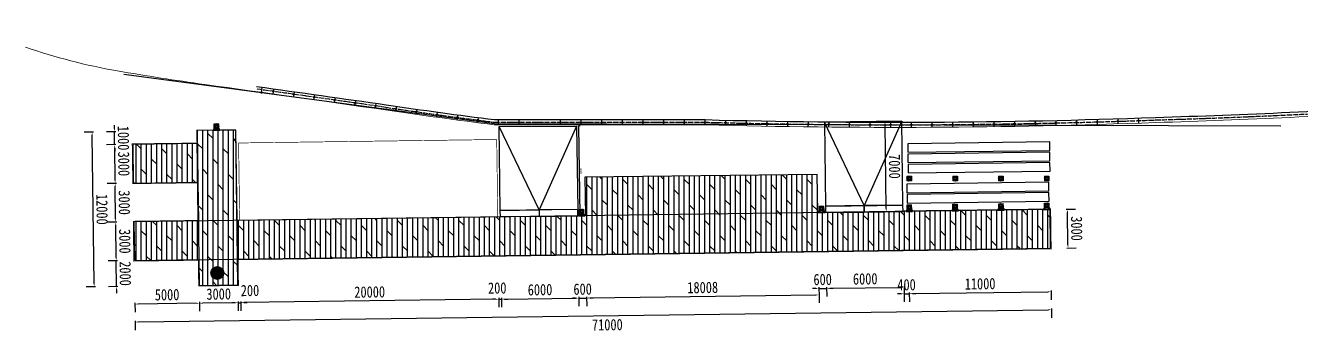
# Model space of a CAD drawing. Header units: millimetres. Extents: x -2018967 to 3675, y -751 to 1571936.
# Drawn here: x -1899866 to -1801079, y 1325303 to 1349094 of the extents above; entities that cross this region are included whole.
import ezdxf

# ---------------------------------------------------------------- set-up
doc = ezdxf.new("R2010")
doc.units = ezdxf.units.MM
doc.header["$LTSCALE"] = 1000
for name, pattern in [('-6_350_HOLE$0$DASH', [0.35, 0.25, -0.1]), ('ACAD_ISO03W100', [30, 12, -18]), ('DOTE', [2.42, 2, -0.2, 0.02, -0.2])]:
    doc.linetypes.add(name, pattern=pattern)
doc.layers.get('0').update_dxf_attribs({"linetype": 'CONTINUOUS'})
doc.layers.get('DEFPOINTS').update_dxf_attribs({"linetype": 'CONTINUOUS'})
for name, color, linetype in [('1-下木', 215, 'CONTINUOUS'), ('1-中心线', 4, 'DOTE'), ('1-构筑物', 232, 'CONTINUOUS'), ('1-水岸线', 5, 'CONTINUOUS'), ('1-细部表达', 252, 'CONTINUOUS'), ('1-铺装分割线', 3, 'CONTINUOUS'), ('W-_ANTICOLLISION防撞措施', 6, 'CONTINUOUS'), ('W-ALUMINUM_FRAME铝架', 30, 'CONTINUOUS'), ('W-WOOD_FLOOR木地板', 30, 'CONTINUOUS'), ('木地板', 32, 'CONTINUOUS')]:
    doc.layers.add(name, color=color, linetype=linetype)
doc.styles.add('STANDARD_T3', font='simplex.shx', dxfattribs={"width": 0.7, "bigfont": 'gbcbig.shx'})
doc.styles.add('黑体', font='simhei.ttf', dxfattribs={"width": 0.8})
doc.dimstyles.new('W&&250', dxfattribs={"dimtxt": 875, "dimasz": 250, "dimexe": 625, "dimexo": 750, "dimgap": 250, "dimtad": 1, "dimdec": 0, "dimzin": 0, "dimdsep": 46, "dimtxsty": 'STANDARD_T3', "dimcen": 0.09, "dimclrd": 1, "dimclre": 1, "dimclrt": 7, "dimazin": 2, "dimtfac": 1, "dimtdec": 0, "dimtix": 1, "dimtmove": 2, "dimatfit": 3, "dimfxl": 100, "dimtolj": 1, "dimtzin": 0, "dimarcsym": 0})
doc.dimstyles.new('W&&50', dxfattribs={"dimtxt": 175, "dimasz": 50, "dimexe": 125, "dimexo": 150, "dimgap": 50, "dimtad": 1, "dimdec": 0, "dimzin": 0, "dimdsep": 46, "dimtxsty": '黑体', "dimcen": 0.09, "dimclrd": 1, "dimclre": 1, "dimclrt": 7, "dimazin": 2, "dimtfac": 1, "dimtdec": 0, "dimtix": 1, "dimtmove": 2, "dimatfit": 3, "dimfxl": 100, "dimtolj": 1, "dimtzin": 0, "dimarcsym": 0})

# ---------------------------------------------------------------- blocks, each defined once
blk = doc.blocks.new('*D61')
at = {"color": 1, "lineweight": -2, "transparency": 16777216}
for p, q in [((-1891119, 1326118), (-1820626, 1327065)), ((-1820377, 1327168), (-1820367, 1326443)), ((-1891371, 1326214), (-1891361, 1325489))]:
    blk.add_line(p, q, dxfattribs=at)
at = {"color": 1, "transparency": 16777216}
for points in [[(-1820626, 1327106), (-1820625, 1327023), (-1820376, 1327068)], [(-1891120, 1326159), (-1891119, 1326076), (-1891369, 1326114)]]:
    blk.add_solid(points, dxfattribs=at)
at = {"layer": 'DEFPOINTS', "color": 0, "transparency": 16777216}
for p in [(-1820480, 1334834), (-1891474, 1333880), (-1820376, 1327068)]:
    blk.add_point(p, dxfattribs=at)
at = {"color": 7, "transparency": 16777216, "insert": (-1854786, 1325899), "char_height": 875, "attachment_point": 5, "rotation": 0.76971, "style": '黑体'}
blk.add_mtext('\\A1;71000', dxfattribs=at)
blk = doc.blocks.new('*D62')
at = {"color": 1, "lineweight": -2, "transparency": 16777216}
for p, q in [((-1819234, 1334851), (-1818509, 1334860)), ((-1819097, 1332102), (-1819131, 1334602)), ((-1819194, 1331851), (-1818469, 1331861))]:
    blk.add_line(p, q, dxfattribs=at)
at = {"color": 1, "transparency": 16777216}
for points in [[(-1819089, 1334603), (-1819172, 1334601), (-1819134, 1334852)], [(-1819055, 1332103), (-1819139, 1332102), (-1819094, 1331852)]]:
    blk.add_solid(points, dxfattribs=at)
at = {"layer": 'DEFPOINTS', "color": 0, "transparency": 16777216}
for p in [(-1820480, 1334834), (-1819134, 1334852), (-1820440, 1331834)]:
    blk.add_point(p, dxfattribs=at)
at = {"color": 7, "transparency": 16777216, "insert": (-1818421, 1333361), "char_height": 875, "attachment_point": 5, "rotation": 270.76971, "style": '黑体'}
blk.add_mtext('\\A1;3000', dxfattribs=at)
blk = doc.blocks.new('*D58')
at = {"color": 1, "lineweight": -2, "transparency": 16777216}
for p, q in [((-1883190, 1327714), (-1883180, 1326989)), ((-1863440, 1327879), (-1882939, 1327617)), ((-1863192, 1327983), (-1863182, 1327258))]:
    blk.add_line(p, q, dxfattribs=at)
at = {"color": 1, "transparency": 16777216}
for points in [[(-1863441, 1327921), (-1863440, 1327838), (-1863190, 1327883)], [(-1882939, 1327659), (-1882938, 1327576), (-1883189, 1327614)]]:
    blk.add_solid(points, dxfattribs=at)
at = {"layer": 'DEFPOINTS', "color": 0, "transparency": 16777216}
for p in [(-1883274, 1333990), (-1863276, 1334259), (-1883189, 1327614)]:
    blk.add_point(p, dxfattribs=at)
at = {"color": 7, "transparency": 16777216, "insert": (-1873199, 1328441), "char_height": 875, "attachment_point": 5, "rotation": 0.76971, "style": '黑体'}
blk.add_mtext('\\A1;20000', dxfattribs=at)
blk = doc.blocks.new('*D59')
at = {"color": 1, "lineweight": -2, "transparency": 16777216}
for p, q in [((-1883390, 1327711), (-1883380, 1326986)), ((-1886390, 1327671), (-1886380, 1326946)), ((-1883639, 1327608), (-1886138, 1327574))]:
    blk.add_line(p, q, dxfattribs=at)
at = {"color": 1, "transparency": 16777216}
for points in [[(-1886139, 1327616), (-1886138, 1327533), (-1886388, 1327571)], [(-1883639, 1327650), (-1883638, 1327566), (-1883389, 1327611)]]:
    blk.add_solid(points, dxfattribs=at)
at = {"layer": 'DEFPOINTS', "color": 0, "transparency": 16777216}
for p in [(-1883474, 1333988), (-1886407, 1328948), (-1886388, 1327571)]:
    blk.add_point(p, dxfattribs=at)
at = {"color": 7, "transparency": 16777216, "insert": (-1884898, 1328284), "char_height": 875, "attachment_point": 5, "rotation": 0.76971, "style": '黑体'}
blk.add_mtext('\\A1;3000', dxfattribs=at)
blk = doc.blocks.new('*D60')
at = {"color": 1, "lineweight": -2, "transparency": 16777216}
for p, q in [((-1891389, 1327604), (-1891380, 1326879)), ((-1886638, 1327568), (-1891138, 1327507)), ((-1886390, 1327671), (-1886380, 1326946))]:
    blk.add_line(p, q, dxfattribs=at)
at = {"color": 1, "transparency": 16777216}
for points in [[(-1891139, 1327549), (-1891137, 1327466), (-1891388, 1327504)], [(-1886639, 1327609), (-1886638, 1327526), (-1886388, 1327571)]]:
    blk.add_solid(points, dxfattribs=at)
at = {"layer": 'DEFPOINTS', "color": 0, "transparency": 16777216}
for p in [(-1891433, 1330880), (-1886407, 1328948), (-1891388, 1327504)]:
    blk.add_point(p, dxfattribs=at)
at = {"color": 7, "transparency": 16777216, "insert": (-1888897, 1328230), "char_height": 875, "attachment_point": 5, "rotation": 0.76971, "style": '黑体'}
blk.add_mtext('\\A1;5000', dxfattribs=at)
blk = doc.blocks.new('基地主防控视频立柱')
h = blk.add_hatch(color=256)
h.dxf.hatch_style = 1
h.set_gradient(color1=(0, 0, 255), color2=(255, 255, 0), name='SPHERICAL')
h.paths.add_polyline_path([(500, 0, 1), (-500, 0, 1)])
blk.add_circle((0, 0), 500)
blk = doc.blocks.new('*U467')
blk.add_lwpolyline([(-5500, -333), (5500, -333), (5500, 329), (-5500, 329)], close=True)
blk = doc.blocks.new('*U468')
at = {"color": 0, "linetype": 'ByBlock', "lineweight": -2, "transparency": 16777216}
for p in [(0, 800), (0, 0)]:
    blk.add_blockref('*U467', p, dxfattribs=at)
blk = doc.blocks.new('*D556')
at = {"color": 1, "lineweight": -2, "transparency": 16777216}
for p, q in [((-1883390, 1327711), (-1883380, 1326986)), ((-1883190, 1327714), (-1883180, 1326989)), ((-1883639, 1327608), (-1883889, 1327605)), ((-1883389, 1327611), (-1883189, 1327614)), ((-1882939, 1327617), (-1882689, 1327621))]:
    blk.add_line(p, q, dxfattribs=at)
at = {"color": 1, "transparency": 16777216}
for points in [[(-1883639, 1327650), (-1883638, 1327566), (-1883389, 1327611)], [(-1882939, 1327659), (-1882938, 1327576), (-1883189, 1327614)]]:
    blk.add_solid(points, dxfattribs=at)
at = {"layer": 'DEFPOINTS', "color": 0, "transparency": 16777216}
for p in [(-1883474, 1333988), (-1883274, 1333990), (-1883189, 1327614)]:
    blk.add_point(p, dxfattribs=at)
at = {"color": 7, "transparency": 16777216, "insert": (-1882472, 1328556), "char_height": 875, "attachment_point": 5, "rotation": 0.76971, "style": '黑体'}
blk.add_mtext('\\A1;200', dxfattribs=at)
blk = doc.blocks.new('*D557')
at = {"color": 1, "lineweight": -2, "transparency": 16777216}
for p, q in [((-1862993, 1327985), (-1862983, 1327260)), ((-1862741, 1327889), (-1857242, 1327963)), ((-1856993, 1328066), (-1856984, 1327341))]:
    blk.add_line(p, q, dxfattribs=at)
at = {"color": 1, "transparency": 16777216}
for points in [[(-1862742, 1327930), (-1862741, 1327847), (-1862991, 1327885)], [(-1857243, 1328004), (-1857241, 1327921), (-1856992, 1327966)]]:
    blk.add_solid(points, dxfattribs=at)
at = {"layer": 'DEFPOINTS', "color": 0, "transparency": 16777216}
for p in [(-1863078, 1334302), (-1857078, 1334342), (-1856992, 1327966)]:
    blk.add_point(p, dxfattribs=at)
at = {"color": 7, "transparency": 16777216, "insert": (-1860001, 1328618), "char_height": 875, "attachment_point": 5, "rotation": 0.76971, "style": '黑体'}
blk.add_mtext('\\A1;6000', dxfattribs=at)
blk = doc.blocks.new('*D558')
at = {"color": 1, "lineweight": -2, "transparency": 16777216}
for p, q in [((-1863440, 1327879), (-1863690, 1327876)), ((-1863192, 1327983), (-1863182, 1327258)), ((-1863190, 1327883), (-1862990, 1327885)), ((-1862992, 1327985), (-1862982, 1327261)), ((-1862740, 1327889), (-1862490, 1327892))]:
    blk.add_line(p, q, dxfattribs=at)
at = {"color": 1, "transparency": 16777216}
for points in [[(-1863441, 1327921), (-1863440, 1327838), (-1863190, 1327883)], [(-1862741, 1327930), (-1862740, 1327847), (-1862990, 1327885)]]:
    blk.add_solid(points, dxfattribs=at)
at = {"layer": 'DEFPOINTS', "color": 0, "transparency": 16777216}
for p in [(-1863276, 1334259), (-1863076, 1334262), (-1862990, 1327885)]:
    blk.add_point(p, dxfattribs=at)
at = {"color": 7, "transparency": 16777216, "insert": (-1863317, 1328749), "char_height": 875, "attachment_point": 5, "rotation": 0.76971, "style": '黑体'}
blk.add_mtext('\\A1;200', dxfattribs=at)
blk = doc.blocks.new('*D559')
at = {"color": 1, "lineweight": -2, "transparency": 16777216}
for p, q in [((-1857241, 1327963), (-1857491, 1327959)), ((-1856992, 1328066), (-1856983, 1327341)), ((-1856991, 1327966), (-1856391, 1327974)), ((-1856392, 1328074), (-1856383, 1327349)), ((-1856141, 1327977), (-1855891, 1327981))]:
    blk.add_line(p, q, dxfattribs=at)
at = {"color": 1, "transparency": 16777216}
for points in [[(-1857242, 1328004), (-1857240, 1327921), (-1856991, 1327966)], [(-1856142, 1328019), (-1856141, 1327936), (-1856391, 1327974)]]:
    blk.add_solid(points, dxfattribs=at)
at = {"layer": 'DEFPOINTS', "color": 0, "transparency": 16777216}
for p in [(-1857077, 1334342), (-1856477, 1334350), (-1856391, 1327974)]:
    blk.add_point(p, dxfattribs=at)
at = {"color": 7, "transparency": 16777216, "insert": (-1856700, 1328662), "char_height": 875, "attachment_point": 5, "rotation": 0.76971, "style": '黑体'}
blk.add_mtext('\\A1;600', dxfattribs=at)
blk = doc.blocks.new('*D560')
at = {"color": 1, "lineweight": -2, "transparency": 16777216}
for p, q in [((-1856392, 1328074), (-1856383, 1327349)), ((-1856141, 1327977), (-1838635, 1328213)), ((-1838386, 1328316), (-1838376, 1327591))]:
    blk.add_line(p, q, dxfattribs=at)
at = {"color": 1, "transparency": 16777216}
for points in [[(-1856142, 1328019), (-1856141, 1327936), (-1856391, 1327974)], [(-1838635, 1328254), (-1838634, 1328171), (-1838385, 1328216)]]:
    blk.add_solid(points, dxfattribs=at)
at = {"layer": 'DEFPOINTS', "color": 0, "transparency": 16777216}
for p in [(-1856477, 1334350), (-1838470, 1334592), (-1838385, 1328216)]:
    blk.add_point(p, dxfattribs=at)
at = {"color": 7, "transparency": 16777216, "insert": (-1847397, 1328787), "char_height": 875, "attachment_point": 5, "rotation": 0.76971, "style": '黑体'}
blk.add_mtext('\\A1;18008', dxfattribs=at)
blk = doc.blocks.new('*D561')
at = {"color": 1, "lineweight": -2, "transparency": 16777216}
for p, q in [((-1838644, 1328713), (-1838894, 1328709)), ((-1838396, 1328816), (-1838386, 1328091)), ((-1838394, 1328716), (-1837794, 1328724)), ((-1837796, 1328824), (-1837786, 1328099)), ((-1837544, 1328727), (-1837294, 1328731))]:
    blk.add_line(p, q, dxfattribs=at)
at = {"color": 1, "transparency": 16777216}
for points in [[(-1838645, 1328754), (-1838644, 1328671), (-1838394, 1328716)], [(-1837545, 1328769), (-1837544, 1328686), (-1837794, 1328724)]]:
    blk.add_solid(points, dxfattribs=at)
at = {"layer": 'DEFPOINTS', "color": 0, "transparency": 16777216}
for p in [(-1838470, 1334370), (-1837870, 1334378), (-1837794, 1328724)]:
    blk.add_point(p, dxfattribs=at)
at = {"color": 7, "transparency": 16777216, "insert": (-1838104, 1329412), "char_height": 875, "attachment_point": 5, "rotation": 0.76971, "style": '黑体'}
blk.add_mtext('\\A1;600', dxfattribs=at)
blk = doc.blocks.new('*D562')
at = {"color": 1, "lineweight": -2, "transparency": 16777216}
for p, q in [((-1837796, 1328824), (-1837786, 1328099)), ((-1837544, 1328727), (-1832045, 1328801)), ((-1831796, 1328905), (-1831787, 1328180))]:
    blk.add_line(p, q, dxfattribs=at)
at = {"color": 1, "transparency": 16777216}
for points in [[(-1837545, 1328769), (-1837544, 1328686), (-1837794, 1328724)], [(-1832046, 1328843), (-1832044, 1328760), (-1831795, 1328805)]]:
    blk.add_solid(points, dxfattribs=at)
at = {"layer": 'DEFPOINTS', "color": 0, "transparency": 16777216}
for p in [(-1837870, 1334378), (-1831871, 1334459), (-1831795, 1328805)]:
    blk.add_point(p, dxfattribs=at)
at = {"color": 7, "transparency": 16777216, "insert": (-1834804, 1329457), "char_height": 875, "attachment_point": 5, "rotation": 0.76971, "style": '黑体'}
blk.add_mtext('\\A1;6000', dxfattribs=at)
blk = doc.blocks.new('*D563')
at = {"color": 1, "lineweight": -2, "transparency": 16777216}
for p, q in [((-1832043, 1328301), (-1832293, 1328298)), ((-1831795, 1328405), (-1831785, 1327680)), ((-1831793, 1328305), (-1831393, 1328310)), ((-1831395, 1328410), (-1831385, 1327685)), ((-1831143, 1328313), (-1830893, 1328317))]:
    blk.add_line(p, q, dxfattribs=at)
at = {"color": 1, "transparency": 16777216}
for points in [[(-1832044, 1328343), (-1832043, 1328260), (-1831793, 1328305)], [(-1831144, 1328355), (-1831143, 1328272), (-1831393, 1328310)]]:
    blk.add_solid(points, dxfattribs=at)
at = {"layer": 'DEFPOINTS', "color": 0, "transparency": 16777216}
for p in [(-1831879, 1334681), (-1831479, 1334686), (-1831393, 1328310)]:
    blk.add_point(p, dxfattribs=at)
at = {"color": 7, "transparency": 16777216, "insert": (-1831603, 1329000), "char_height": 875, "attachment_point": 5, "rotation": 0.76971, "style": '黑体'}
blk.add_mtext('\\A1;400', dxfattribs=at)
blk = doc.blocks.new('*D564')
at = {"color": 1, "lineweight": -2, "transparency": 16777216}
for p, q in [((-1831395, 1328410), (-1831385, 1327685)), ((-1831143, 1328313), (-1820644, 1328454)), ((-1820396, 1328558), (-1820386, 1327833))]:
    blk.add_line(p, q, dxfattribs=at)
at = {"color": 1, "transparency": 16777216}
for points in [[(-1831144, 1328355), (-1831143, 1328272), (-1831393, 1328310)], [(-1820645, 1328496), (-1820644, 1328413), (-1820394, 1328458)]]:
    blk.add_solid(points, dxfattribs=at)
at = {"layer": 'DEFPOINTS', "color": 0, "transparency": 16777216}
for p in [(-1831481, 1334848), (-1820480, 1334834), (-1820394, 1328458)]:
    blk.add_point(p, dxfattribs=at)
at = {"color": 7, "transparency": 16777216, "insert": (-1825903, 1329076), "char_height": 875, "attachment_point": 5, "rotation": 0.76971, "style": '黑体'}
blk.add_mtext('\\A1;11000', dxfattribs=at)
blk = doc.blocks.new('langan')
at = {"layer": '1-中心线'}
blk.add_lwpolyline([(0, 0.178), (0, 0.04), (0, -0.19)], dxfattribs=at)
at = {"layer": '1-细部表达'}
blk.add_lwpolyline([(-0.04, 0.04), (0.04, 0.04), (0.04, -0.04), (-0.04, -0.04)], close=True, dxfattribs=at)
blk = doc.blocks.new('*D565')
at = {"color": 1, "lineweight": -2, "transparency": 16777216}
for p, q in [((-1894608, 1340839), (-1895333, 1340829)), ((-1894550, 1329088), (-1894705, 1340587)), ((-1894447, 1328840), (-1895172, 1328830))]:
    blk.add_line(p, q, dxfattribs=at)
at = {"color": 1, "transparency": 16777216}
for points in [[(-1894663, 1340588), (-1894746, 1340587), (-1894708, 1340837)], [(-1894509, 1329089), (-1894592, 1329088), (-1894547, 1328838)]]:
    blk.add_solid(points, dxfattribs=at)
at = {"layer": 'DEFPOINTS', "color": 0, "transparency": 16777216}
for p in [(-1894708, 1340837), (-1886568, 1340947), (-1886407, 1328948)]:
    blk.add_point(p, dxfattribs=at)
at = {"color": 7, "transparency": 16777216, "insert": (-1893935, 1334847), "char_height": 875, "attachment_point": 5, "rotation": 270.76971, "style": '黑体'}
blk.add_mtext('\\A1;12000', dxfattribs=at)
blk = doc.blocks.new('*D566')
at = {"color": 1, "lineweight": -2, "transparency": 16777216}
for p, q in [((-1892739, 1330863), (-1893464, 1330853)), ((-1892842, 1331112), (-1892845, 1331362)), ((-1892812, 1328862), (-1892839, 1330862)), ((-1892712, 1328863), (-1893437, 1328853)), ((-1892808, 1328612), (-1892805, 1328362))]:
    blk.add_line(p, q, dxfattribs=at)
at = {"color": 1, "transparency": 16777216}
for points in [[(-1892800, 1331112), (-1892884, 1331111), (-1892839, 1330862)], [(-1892767, 1328612), (-1892850, 1328611), (-1892812, 1328862)]]:
    blk.add_solid(points, dxfattribs=at)
at = {"layer": 'DEFPOINTS', "color": 0, "transparency": 16777216}
for p in [(-1892839, 1330862), (-1886213, 1330951), (-1886407, 1328948)]:
    blk.add_point(p, dxfattribs=at)
at = {"color": 7, "transparency": 16777216, "insert": (-1892133, 1329871), "char_height": 875, "attachment_point": 5, "rotation": 270.76971, "style": '黑体'}
blk.add_mtext('\\A1;2000', dxfattribs=at)
blk = doc.blocks.new('*D567')
at = {"color": 1, "lineweight": -2, "transparency": 16777216}
for p, q in [((-1892779, 1333863), (-1893504, 1333853)), ((-1892842, 1331112), (-1892876, 1333611)), ((-1892739, 1330863), (-1893464, 1330853))]:
    blk.add_line(p, q, dxfattribs=at)
at = {"color": 1, "transparency": 16777216}
for points in [[(-1892834, 1333612), (-1892917, 1333611), (-1892879, 1333861)], [(-1892800, 1331112), (-1892884, 1331111), (-1892839, 1330862)]]:
    blk.add_solid(points, dxfattribs=at)
at = {"layer": 'DEFPOINTS', "color": 0, "transparency": 16777216}
for p in [(-1892879, 1333861), (-1891474, 1333880), (-1886213, 1330951)]:
    blk.add_point(p, dxfattribs=at)
at = {"color": 7, "transparency": 16777216, "insert": (-1892166, 1332371), "char_height": 875, "attachment_point": 5, "rotation": 270.76971, "style": '黑体'}
blk.add_mtext('\\A1;3000', dxfattribs=at)
blk = doc.blocks.new('*D568')
at = {"color": 1, "lineweight": -2, "transparency": 16777216}
for p, q in [((-1892819, 1336862), (-1893544, 1336853)), ((-1892882, 1334111), (-1892916, 1336611)), ((-1892779, 1333863), (-1893504, 1333853))]:
    blk.add_line(p, q, dxfattribs=at)
at = {"color": 1, "transparency": 16777216}
for points in [[(-1892874, 1336612), (-1892957, 1336610), (-1892919, 1336861)], [(-1892841, 1334112), (-1892924, 1334111), (-1892879, 1333861)]]:
    blk.add_solid(points, dxfattribs=at)
at = {"layer": 'DEFPOINTS', "color": 0, "transparency": 16777216}
for p in [(-1892919, 1336861), (-1886514, 1336947), (-1891474, 1333880)]:
    blk.add_point(p, dxfattribs=at)
at = {"color": 7, "transparency": 16777216, "insert": (-1892207, 1335370), "char_height": 875, "attachment_point": 5, "rotation": 270.76971, "style": '黑体'}
blk.add_mtext('\\A1;3000', dxfattribs=at)
blk = doc.blocks.new('*D569')
at = {"color": 1, "lineweight": -2, "transparency": 16777216}
for p, q in [((-1892859, 1339862), (-1893584, 1339852)), ((-1892923, 1337111), (-1892956, 1339611)), ((-1892819, 1336862), (-1893544, 1336853))]:
    blk.add_line(p, q, dxfattribs=at)
at = {"color": 1, "transparency": 16777216}
for points in [[(-1892914, 1339611), (-1892998, 1339610), (-1892959, 1339861)], [(-1892881, 1337112), (-1892964, 1337110), (-1892919, 1336861)]]:
    blk.add_solid(points, dxfattribs=at)
at = {"layer": 'DEFPOINTS', "color": 0, "transparency": 16777216}
for p in [(-1892959, 1339861), (-1891554, 1339880), (-1886514, 1336947)]:
    blk.add_point(p, dxfattribs=at)
at = {"color": 7, "transparency": 16777216, "insert": (-1892247, 1338370), "char_height": 875, "attachment_point": 5, "rotation": 270.76971, "style": '黑体'}
blk.add_mtext('\\A1;3000', dxfattribs=at)
blk = doc.blocks.new('*D570')
at = {"color": 1, "lineweight": -2, "transparency": 16777216}
for p, q in [((-1892873, 1340862), (-1893598, 1340852)), ((-1892976, 1341111), (-1892980, 1341361)), ((-1892959, 1339861), (-1892973, 1340861)), ((-1892859, 1339862), (-1893584, 1339852)), ((-1892956, 1339611), (-1892953, 1339361))]:
    blk.add_line(p, q, dxfattribs=at)
at = {"color": 1, "transparency": 16777216}
for points in [[(-1892935, 1341111), (-1893018, 1341110), (-1892973, 1340861)], [(-1892914, 1339611), (-1892998, 1339610), (-1892959, 1339861)]]:
    blk.add_solid(points, dxfattribs=at)
at = {"layer": 'DEFPOINTS', "color": 0, "transparency": 16777216}
for p in [(-1892973, 1340861), (-1886568, 1340947), (-1891554, 1339880)]:
    blk.add_point(p, dxfattribs=at)
at = {"color": 7, "transparency": 16777216, "insert": (-1892274, 1340370), "char_height": 875, "attachment_point": 5, "rotation": 270.76971, "style": '黑体'}
blk.add_mtext('\\A1;1000', dxfattribs=at)
blk = doc.blocks.new('外置抱桩器')
for p, q in [((-178, 178), (-178, -178)), ((-111, 66, 0), (-125, 66, 0)), ((-124, 64, 0), (-124, 57, 0)), ((-117, 53, 0), (-120, 57, 0)), ((-118, -118), (-118, 178)), ((-118, 178), (118, 178)), ((-118, 118), (118, 118)), ((-115, 53, 0), (-118, 57, 0)), ((-113, 57, 0), (-113, 64, 0)), ((-64, 124, 0), (-57, 124, 0)), ((-57, 113, 0), (-64, 113, 0)), ((-53, 117, 0), (-57, 120, 0)), ((-53, 115, 0), (-57, 118, 0)), ((53, 117, 0), (57, 120, 0)), ((53, 115, 0), (57, 118, 0)), ((64, 124, 0), (57, 124, 0)), ((57, 113, 0), (64, 113, 0)), ((66, 111, 0), (66, 125, 0)), ((111, 66, 0), (125, 66, 0)), ((113, 57, 0), (113, 64, 0)), ((115, 53, 0), (118, 57, 0)), ((117, 53, 0), (120, 57, 0)), ((118, 178), (118, -118)), ((124, 64, 0), (124, 57, 0)), ((178, 178), (178, -178)), ((178, -118), (-178, -118)), ((178, -178), (-178, -178)), ((-124, -64, 0), (-124, -57, 0)), ((-117, -53, 0), (-120, -57, 0)), ((-115, -53, 0), (-118, -57, 0)), ((-113, -57, 0), (-113, -64, 0)), ((-57, -113, 0), (-64, -113, 0)), ((-64, -124, 0), (-57, -124, 0)), ((-53, -115, 0), (-57, -118, 0)), ((-53, -117, 0), (-57, -120, 0)), ((53, -115, 0), (57, -118, 0)), ((53, -117, 0), (57, -120, 0)), ((57, -113, 0), (64, -113, 0)), ((64, -124, 0), (57, -124, 0)), ((66, -111, 0), (66, -125, 0)), ((113, -57, 0), (113, -64, 0)), ((115, -53, 0), (118, -57, 0)), ((117, -53, 0), (120, -57, 0)), ((124, -64, 0), (124, -57, 0))]:
    blk.add_line(p, q)
at = {"color": 6, "linetype": 'ACAD_ISO03W100'}
for p, q in [((-124, 50, 0), (-124, -50, 0)), ((-112, 50, 0), (-112, -50, 0)), ((50, 124, 0), (-50, 124, 0)), ((50, 112, 0), (-50, 112, 0)), ((112, 50, 0), (112, -50, 0)), ((124, 50, 0), (124, -50, 0)), ((50, -112, 0), (-50, -112, 0)), ((50, -124, 0), (-50, -124, 0))]:
    blk.add_line(p, q, dxfattribs=at)
at = {"color": 2}
for p, q in [((-118, 40, 0), (-118, 50, 0)), ((-50, 118, 0), (-40, 118, 0)), ((40, 118, 0), (50, 118, 0)), ((118, 40, 0), (118, 50, 0)), ((-118, -50, 0), (-118, -40, 0)), ((-50, -118, 0), (-40, -118, 0)), ((40, -118, 0), (50, -118, 0)), ((118, -50, 0), (118, -40, 0))]:
    blk.add_line(p, q, dxfattribs=at)
at = {"color": 4}
for p, q in [((-66, 118, 0), (-70, 118, 0)), ((-66, 124, 0), (-69, 124, 0)), ((-69, 112, 0), (-66, 112, 0)), ((-124, -66, 0), (-124, -69, 0)), ((-118, -66, 0), (-118, -70, 0)), ((-112, -69, 0), (-112, -66, 0)), ((-66, -118, 0), (-70, -118, 0)), ((-69, -112, 0), (-66, -112, 0)), ((-66, -124, 0), (-69, -124, 0)), ((112, -69, 0), (112, -66, 0)), ((118, -66, 0), (118, -70, 0)), ((124, -66, 0), (124, -69, 0))]:
    blk.add_line(p, q, dxfattribs=at)
at = {"elevation": 0}
for points in [[(-250, 283), (250, 283), (250, 326), (-250, 326)], [(-110, 66), (-113, 66), (-124, 66), (-127, 66)], [(-70, 113), (-68, 111), (-68, 125), (-70, 123)], [(-66, 110), (-66, 113), (-66, 124), (-66, 127)], [(66, 110), (66, 113), (66, 124), (66, 127)], [(110, 66), (113, 66), (124, 66), (127, 66)], [(-110, -66), (-113, -66), (-124, -66), (-127, -66)], [(-113, -70), (-111, -68), (-125, -68), (-123, -70)], [(-70, -113), (-68, -111), (-68, -125), (-70, -123)], [(-66, -110), (-66, -113), (-66, -124), (-66, -127)], [(66, -110), (66, -113), (66, -124), (66, -127)], [(110, -66), (113, -66), (124, -66), (127, -66)], [(113, -70), (111, -68), (125, -68), (123, -70)]]:
    blk.add_lwpolyline(points, close=True, dxfattribs=at)
for points in [[(-177, 196), (-197, 196), (-237, 266), (-237, 283)], [(-178, 178), (-178, 283), (-118, 283), (-118, 178)], [(178, 178), (178, 283), (118, 283), (118, 178)], [(178, 196), (198, 196), (238, 266), (238, 283)]]:
    blk.add_lwpolyline(points)
for points in [[(-178, 50), (-94, 50), (-94, 40), (-178, 40)], [(-40, 178), (-40, 94), (-50, 94), (-50, 178)], [(50, 178), (50, 94), (40, 94), (40, 178)], [(178, 50), (94, 50), (94, 40), (178, 40)], [(-178, -40), (-94, -40), (-94, -50), (-178, -50)], [(-40, -178), (-40, -94), (-50, -94), (-50, -178)], [(50, -178), (50, -94), (40, -94), (40, -178)], [(178, -40), (94, -40), (94, -50), (178, -50)]]:
    blk.add_lwpolyline(points, close=True)
for points in [[(-148, -32), (-148, 32, -0.414214), (-143, 38), (-93, 38, -0.414214), (-88, 32), (-88, -32, -0.414214), (-93, -38), (-143, -38, -0.414214)], [(-107, 64), (-107, 57), (-108, 57), (-108, 53), (-129, 53), (-129, 57), (-108, 57), (-130, 57), (-130, 64, -0.666667), (-124, 64, -0.363636), (-113, 64, -0.666667)], [(-64, 107), (-57, 107), (-57, 108), (-53, 108), (-53, 129), (-57, 129), (-57, 108), (-57, 130), (-64, 130, 0.666667), (-64, 124, 0.363636), (-64, 113, 0.666667)], [(-32, 148), (32, 148, -0.414214), (38, 143), (38, 93, -0.414214), (32, 88), (-32, 88, -0.414214), (-38, 93), (-38, 143, -0.414214)], [(64, 107), (57, 107), (57, 108), (53, 108), (53, 129), (57, 129), (57, 108), (57, 130), (64, 130, -0.666667), (64, 124, -0.363636), (64, 113, -0.666667)], [(148, -32), (148, 32, 0.414214), (143, 38), (93, 38, 0.414214), (88, 32), (88, -32, 0.414214), (93, -38), (143, -38, 0.414214)], [(107, 64), (107, 57), (108, 57), (108, 53), (129, 53), (129, 57), (108, 57), (130, 57), (130, 64, 0.666667), (124, 64, 0.363636), (113, 64, 0.666667)], [(-107, -64), (-107, -57), (-108, -57), (-108, -53), (-129, -53), (-129, -57), (-108, -57), (-130, -57), (-130, -64, 0.666667), (-124, -64, 0.363636), (-113, -64, 0.666667)], [(-64, -107), (-57, -107), (-57, -108), (-53, -108), (-53, -129), (-57, -129), (-57, -108), (-57, -130), (-64, -130, -0.666667), (-64, -124, -0.363636), (-64, -113, -0.666667)], [(-32, -148), (32, -148, 0.414214), (38, -143), (38, -93, 0.414214), (32, -88), (-32, -88, 0.414214), (-38, -93), (-38, -143, 0.414214)], [(64, -107), (57, -107), (57, -108), (53, -108), (53, -129), (57, -129), (57, -108), (57, -130), (64, -130, 0.666667), (64, -124, 0.363636), (64, -113, 0.666667)], [(107, -64), (107, -57), (108, -57), (108, -53), (129, -53), (129, -57), (108, -57), (130, -57), (130, -64, -0.666667), (124, -64, -0.363636), (113, -64, -0.666667)]]:
    blk.add_lwpolyline(points, format="xyb", close=True, dxfattribs=at)
for points in [[(-132, 53), (-104, 53), (-104, 50), (-132, 50), (-132, 53), (-131, 53)], [(-68, 111), (-66, 111), (-66, 125), (-68, 125)], [(-53, 132), (-53, 104), (-50, 104), (-50, 132), (-53, 132), (-53, 131)], [(53, 132), (53, 104), (50, 104), (50, 132), (53, 132), (53, 131)], [(132, 53), (104, 53), (104, 50), (132, 50), (132, 53), (131, 53)], [(-132, -53), (-104, -53), (-104, -50), (-132, -50), (-132, -53), (-131, -53)], [(-111, -68), (-111, -66), (-125, -66), (-125, -68)], [(-68, -111), (-66, -111), (-66, -125), (-68, -125)], [(-53, -132), (-53, -104), (-50, -104), (-50, -132), (-53, -132), (-53, -131)], [(53, -132), (53, -104), (50, -104), (50, -132), (53, -132), (53, -131)], [(132, -53), (104, -53), (104, -50), (132, -50), (132, -53), (131, -53)], [(111, -68), (111, -66), (125, -66), (125, -68)]]:
    blk.add_lwpolyline(points, dxfattribs=at)
at = {"color": 1}
for radius in [82.5, 78.5]:
    blk.add_circle((0, 0), radius, dxfattribs=at)
blk = doc.blocks.new('165NB')
for p, q in [((-178, 178), (178, 178)), ((-178, 178), (-178, -178)), ((-178, 118), (118, 118)), ((-111, 66, 0), (-125, 66, 0)), ((-124, 64, 0), (-124, 57, 0)), ((-117, 53, 0), (-120, 57, 0)), ((-118, -118), (-118, 118)), ((-115, 53, 0), (-118, 57, 0)), ((-113, 57, 0), (-113, 64, 0)), ((-64, 124, 0), (-57, 124, 0)), ((-57, 113, 0), (-64, 113, 0)), ((-53, 117, 0), (-57, 120, 0)), ((-53, 115, 0), (-57, 118, 0)), ((53, 117, 0), (57, 120, 0)), ((53, 115, 0), (57, 118, 0)), ((64, 124, 0), (57, 124, 0)), ((57, 113, 0), (64, 113, 0)), ((66, 111, 0), (66, 125, 0)), ((111, 66, 0), (125, 66, 0)), ((113, 57, 0), (113, 64, 0)), ((115, 53, 0), (118, 57, 0)), ((117, 53, 0), (120, 57, 0)), ((118, 118), (118, -118)), ((124, 64, 0), (124, 57, 0)), ((178, 178), (178, -178)), ((118, -118), (-178, -118)), ((178, -178), (-178, -178)), ((-124, -64, 0), (-124, -57, 0)), ((-117, -53, 0), (-120, -57, 0)), ((-115, -53, 0), (-118, -57, 0)), ((-113, -57, 0), (-113, -64, 0)), ((-57, -113, 0), (-64, -113, 0)), ((-64, -124, 0), (-57, -124, 0)), ((-53, -115, 0), (-57, -118, 0)), ((-53, -117, 0), (-57, -120, 0)), ((53, -115, 0), (57, -118, 0)), ((53, -117, 0), (57, -120, 0)), ((57, -113, 0), (64, -113, 0)), ((64, -124, 0), (57, -124, 0)), ((66, -111, 0), (66, -125, 0)), ((113, -57, 0), (113, -64, 0)), ((115, -53, 0), (118, -57, 0)), ((117, -53, 0), (120, -57, 0)), ((124, -64, 0), (124, -57, 0))]:
    blk.add_line(p, q)
at = {"color": 6, "linetype": 'ACAD_ISO03W100'}
for p, q in [((-124, 50, 0), (-124, -50, 0)), ((-112, 50, 0), (-112, -50, 0)), ((50, 124, 0), (-50, 124, 0)), ((50, 112, 0), (-50, 112, 0)), ((112, 50, 0), (112, -50, 0)), ((124, 50, 0), (124, -50, 0)), ((50, -112, 0), (-50, -112, 0)), ((50, -124, 0), (-50, -124, 0))]:
    blk.add_line(p, q, dxfattribs=at)
at = {"color": 2}
for p, q in [((-118, 40, 0), (-118, 50, 0)), ((-50, 118, 0), (-40, 118, 0)), ((40, 118, 0), (50, 118, 0)), ((118, 40, 0), (118, 50, 0)), ((-118, -50, 0), (-118, -40, 0)), ((-50, -118, 0), (-40, -118, 0)), ((40, -118, 0), (50, -118, 0)), ((118, -50, 0), (118, -40, 0))]:
    blk.add_line(p, q, dxfattribs=at)
at = {"color": 4}
for p, q in [((-66, 118, 0), (-70, 118, 0)), ((-66, 124, 0), (-69, 124, 0)), ((-69, 112, 0), (-66, 112, 0)), ((-124, -66, 0), (-124, -69, 0)), ((-118, -66, 0), (-118, -70, 0)), ((-112, -69, 0), (-112, -66, 0)), ((-66, -118, 0), (-70, -118, 0)), ((-69, -112, 0), (-66, -112, 0)), ((-66, -124, 0), (-69, -124, 0)), ((112, -69, 0), (112, -66, 0)), ((118, -66, 0), (118, -70, 0)), ((124, -66, 0), (124, -69, 0))]:
    blk.add_line(p, q, dxfattribs=at)
for points in [[(-178, 50), (-94, 50), (-94, 40), (-178, 40)], [(-40, 178), (-40, 94), (-50, 94), (-50, 178)], [(50, 178), (50, 94), (40, 94), (40, 178)], [(178, 50), (94, 50), (94, 40), (178, 40)], [(-178, -40), (-94, -40), (-94, -50), (-178, -50)], [(-40, -178), (-40, -94), (-50, -94), (-50, -178)], [(50, -178), (50, -94), (40, -94), (40, -178)], [(178, -40), (94, -40), (94, -50), (178, -50)]]:
    blk.add_lwpolyline(points, close=True)
at = {"elevation": 0}
for points in [[(-148, -32), (-148, 32, -0.414214), (-143, 38), (-93, 38, -0.414214), (-88, 32), (-88, -32, -0.414214), (-93, -38), (-143, -38, -0.414214)], [(-107, 64), (-107, 57), (-108, 57), (-108, 53), (-129, 53), (-129, 57), (-108, 57), (-130, 57), (-130, 64, -0.666667), (-124, 64, -0.363636), (-113, 64, -0.666667)], [(-64, 107), (-57, 107), (-57, 108), (-53, 108), (-53, 129), (-57, 129), (-57, 108), (-57, 130), (-64, 130, 0.666667), (-64, 124, 0.363636), (-64, 113, 0.666667)], [(-32, 148), (32, 148, -0.414214), (38, 143), (38, 93, -0.414214), (32, 88), (-32, 88, -0.414214), (-38, 93), (-38, 143, -0.414214)], [(64, 107), (57, 107), (57, 108), (53, 108), (53, 129), (57, 129), (57, 108), (57, 130), (64, 130, -0.666667), (64, 124, -0.363636), (64, 113, -0.666667)], [(148, -32), (148, 32, 0.414214), (143, 38), (93, 38, 0.414214), (88, 32), (88, -32, 0.414214), (93, -38), (143, -38, 0.414214)], [(107, 64), (107, 57), (108, 57), (108, 53), (129, 53), (129, 57), (108, 57), (130, 57), (130, 64, 0.666667), (124, 64, 0.363636), (113, 64, 0.666667)], [(-107, -64), (-107, -57), (-108, -57), (-108, -53), (-129, -53), (-129, -57), (-108, -57), (-130, -57), (-130, -64, 0.666667), (-124, -64, 0.363636), (-113, -64, 0.666667)], [(-64, -107), (-57, -107), (-57, -108), (-53, -108), (-53, -129), (-57, -129), (-57, -108), (-57, -130), (-64, -130, -0.666667), (-64, -124, -0.363636), (-64, -113, -0.666667)], [(-32, -148), (32, -148, 0.414214), (38, -143), (38, -93, 0.414214), (32, -88), (-32, -88, 0.414214), (-38, -93), (-38, -143, 0.414214)], [(64, -107), (57, -107), (57, -108), (53, -108), (53, -129), (57, -129), (57, -108), (57, -130), (64, -130, 0.666667), (64, -124, 0.363636), (64, -113, 0.666667)], [(107, -64), (107, -57), (108, -57), (108, -53), (129, -53), (129, -57), (108, -57), (130, -57), (130, -64, -0.666667), (124, -64, -0.363636), (113, -64, -0.666667)]]:
    blk.add_lwpolyline(points, format="xyb", close=True, dxfattribs=at)
for points in [[(-132, 53), (-104, 53), (-104, 50), (-132, 50), (-132, 53), (-131, 53)], [(-68, 111), (-66, 111), (-66, 125), (-68, 125)], [(-53, 132), (-53, 104), (-50, 104), (-50, 132), (-53, 132), (-53, 131)], [(53, 132), (53, 104), (50, 104), (50, 132), (53, 132), (53, 131)], [(132, 53), (104, 53), (104, 50), (132, 50), (132, 53), (131, 53)], [(-132, -53), (-104, -53), (-104, -50), (-132, -50), (-132, -53), (-131, -53)], [(-111, -68), (-111, -66), (-125, -66), (-125, -68)], [(-68, -111), (-66, -111), (-66, -125), (-68, -125)], [(-53, -132), (-53, -104), (-50, -104), (-50, -132), (-53, -132), (-53, -131)], [(53, -132), (53, -104), (50, -104), (50, -132), (53, -132), (53, -131)], [(132, -53), (104, -53), (104, -50), (132, -50), (132, -53), (131, -53)], [(111, -68), (111, -66), (125, -66), (125, -68)]]:
    blk.add_lwpolyline(points, dxfattribs=at)
for points in [[(-110, 66), (-113, 66), (-124, 66), (-127, 66)], [(-70, 113), (-68, 111), (-68, 125), (-70, 123)], [(-66, 110), (-66, 113), (-66, 124), (-66, 127)], [(66, 110), (66, 113), (66, 124), (66, 127)], [(110, 66), (113, 66), (124, 66), (127, 66)], [(-110, -66), (-113, -66), (-124, -66), (-127, -66)], [(-113, -70), (-111, -68), (-125, -68), (-123, -70)], [(-70, -113), (-68, -111), (-68, -125), (-70, -123)], [(-66, -110), (-66, -113), (-66, -124), (-66, -127)], [(66, -110), (66, -113), (66, -124), (66, -127)], [(110, -66), (113, -66), (124, -66), (127, -66)], [(113, -70), (111, -68), (125, -68), (123, -70)]]:
    blk.add_lwpolyline(points, close=True, dxfattribs=at)
at = {"color": 1}
for radius in [82.5, 78.5]:
    blk.add_circle((0, 0), radius, dxfattribs=at)
blk = doc.blocks.new('*D907')
at = {"color": 1, "lineweight": -2, "transparency": 16777216}
for p, q in [((-1833170, 1341665), (-1833895, 1341655)), ((-1833181, 1334914), (-1833267, 1341414)), ((-1833077, 1334665), (-1833802, 1334655))]:
    blk.add_line(p, q, dxfattribs=at)
at = {"color": 1, "transparency": 16777216}
for points in [[(-1833225, 1341414), (-1833308, 1341413), (-1833270, 1341663)], [(-1833139, 1334914), (-1833222, 1334913), (-1833177, 1334664)]]:
    blk.add_solid(points, dxfattribs=at)
at = {"layer": 'DEFPOINTS', "color": 0, "transparency": 16777216}
for p in [(-1833270, 1341663), (-1831966, 1341681), (-1831874, 1334681)]:
    blk.add_point(p, dxfattribs=at)
at = {"color": 7, "transparency": 16777216, "insert": (-1832531, 1338173), "char_height": 875, "attachment_point": 5, "rotation": 270.75666, "style": '黑体'}
blk.add_mtext('\\A1;7000', dxfattribs=at)
blk = doc.blocks.new('*D908')
at = {"color": 1, "lineweight": -2, "transparency": 16777216}
for p, q in [((-1857014, 1341344), (-1856883, 1341346)), ((-1857008, 1341294), (-1856916, 1334394)), ((-1856921, 1334344), (-1856790, 1334346))]:
    blk.add_line(p, q, dxfattribs=at)
at = {"color": 1, "transparency": 16777216}
for points in [[(-1856999, 1341294), (-1857016, 1341294), (-1857008, 1341344)], [(-1856907, 1334395), (-1856924, 1334394), (-1856915, 1334344)]]:
    blk.add_solid(points, dxfattribs=at)
at = {"layer": 'DEFPOINTS', "color": 0, "transparency": 16777216}
for p in [(-1857164, 1341342), (-1857071, 1334342), (-1856915, 1334344)]:
    blk.add_point(p, dxfattribs=at)
at = {"color": 7, "transparency": 16777216, "insert": (-1856823, 1337846), "char_height": 175, "attachment_point": 5, "rotation": 270.76394, "style": '黑体'}
blk.add_mtext('\\A1;7000', dxfattribs=at)
blk = doc.blocks.new('*U1004')
blk.add_lwpolyline([(-5500, -333), (5500, -333), (5500, 329), (-5500, 329)], close=True)
blk = doc.blocks.new('*U1005')
at = {"color": 0, "linetype": 'ByBlock', "lineweight": -2, "transparency": 16777216}
for p in [(0, 1600), (0, 800), (0, 0)]:
    blk.add_blockref('*U1004', p, dxfattribs=at)
blk = doc.blocks.new('*U1016')
at = {"rotation": 180}
blk.add_blockref('外置抱桩器', (0, 74, 0), dxfattribs=at)
blk = doc.blocks.new('*U1017')
at = {"color": 0, "linetype": 'ByBlock', "lineweight": -2, "transparency": 16777216}
for p in [(0, 0), (3550, 0), (7100, 0), (10650, 0)]:
    blk.add_blockref('*U1016', p, dxfattribs=at)
blk = doc.blocks.new('*U1018')
blk.add_blockref('165NB', (0, 0, 0))
blk = doc.blocks.new('*U1019')
at = {"color": 0, "linetype": 'ByBlock', "lineweight": -2, "transparency": 16777216}
for p in [(0, 0), (3550, 0), (7100, 0), (10650, 0)]:
    blk.add_blockref('*U1018', p, dxfattribs=at)

msp = doc.modelspace()

# ---------------------------------------------------------------- hatches: boundary and pattern name
at = {"layer": '木地板'}
h = msp.add_hatch(dxfattribs=at)
h.set_pattern_fill('DOLMIT', color=256, scale=500, angle=90)
h.set_pattern_definition([(90, (-132358.75, 28672.57), (-396.87103, 2e-14), []), (135, (-132358.7, 28672.6), (-793.7415, -793.7415), [561.2606, -1122.52])])
h.paths.add_polyline_path([(-1820439.7, 1331834.2), (-1820480, 1334833.9), (-1838478.7, 1334592.1), (-1838518.4, 1337551.6), (-1856517.1, 1337350.1), (-1856476.8, 1334350.3), (-1883474.3, 1333987.6), (-1883568.4, 1340987), (-1886568.1, 1340946.7), (-1886554.7, 1339946.8), (-1891554.2, 1339879.6), (-1891513.9, 1336879.9), (-1886514.4, 1336947.1), (-1886474.1, 1333947.3), (-1891473.6, 1333880.2), (-1891433.3, 1330880.4), (-1886433.8, 1330947.6), (-1886406.9, 1328947.8), (-1883407.2, 1328988.1), (-1883433.1, 1330989.2)])

# ---------------------------------------------------------------- linework, layer by layer
at = {"color": 8}
msp.add_lwpolyline([(-1892250.1, 1345311), (-1892250.1, 1345311), (-1863529.5, 1341491.9), (-1802598, 1341328.2)], dxfattribs=at)
at = {"linetype": '-6_350_HOLE$0$DASH', "const_width": 50}
msp.add_lwpolyline([(-1883274.3, 1333990.3), (-1863276.1, 1334259), (-1863356.8, 1340258.4), (-1883354.9, 1339989.8)], close=True, dxfattribs=at)
at = {"layer": '1-下木'}
msp.add_lwpolyline([(-1881561.2, 1344313.3), (-1881606.8, 1343825.7)], dxfattribs=at)
at = {"layer": '1-中心线', "ltscale": 0.2}
msp.add_lwpolyline([(-1881985.1, 1344170.6, -0.0007083), (-1871944.1, 1342751.5, 0.0051525), (-1863529.5, 1341596.6), (-1847213.3, 1341598.7, 0.016127), (-1812307.3, 1341772.4, 0.0086787), (-1791460.7, 1342751.9, -0.0274266), (-1786753.3, 1343193.2)], format="xyb", dxfattribs=at)
at = {"layer": '1-水岸线', "linetype": 'ByBlock', "lineweight": 0}
msp.add_lwpolyline([(-1899866.4, 1347410.3, 0.0386291), (-1892759.7, 1345575.4, 0.0078984), (-1885977.9, 1344525, -0.0009879), (-1871972.9, 1342553.6, 0.0051599), (-1863542.1, 1341396.6), (-1847216, 1341398.7, 0.0161254), (-1812300.6, 1341572.5, 0.0086819), (-1791439.5, 1342552.8, -0.0508757), (-1782735.2, 1342960.9, 0.1302663), (-1775471.2, 1344465.5, -0.0697877), (-1771367.1, 1345843.7, 0.0234381), (-1761034.9, 1348279.2, 0.0549261), (-1748869.1, 1349093.9)], format="xyb", dxfattribs=at)
at = {"layer": '1-铺装分割线', "linetype": 'ByBlock'}
msp.add_lwpolyline([(-1881957.4, 1344368.7, -0.0007083), (-1871915.4, 1342949.5, 0.0051451), (-1863516.9, 1341796.6), (-1847210.6, 1341798.7, 0.0161286), (-1812314, 1341972.3, 0.0086756), (-1791482, 1342950.9, -0.027378), (-1786761, 1343393)], format="xyb", dxfattribs=at)
at = {"layer": 'W-_ANTICOLLISION防撞措施', "color": 5, "const_width": 50}
msp.add_lwpolyline([(-1831879.7, 1334734.9), (-1831879.7, 1334734.9), (-1820430.7, 1334884.6), (-1820389, 1331784.9), (-1883383.4, 1330938.6), (-1883356.5, 1328938.8), (-1886456.2, 1328897.1), (-1886483.1, 1330896.9), (-1891482.6, 1330829.8), (-1891524.3, 1333929.5), (-1886524.7, 1333996.7), (-1886563.7, 1336896.4), (-1891563.2, 1336829.2), (-1891604.9, 1339928.9), (-1886591.1, 1339990.6), (-1886603.3, 1340985.1), (-1883568.9, 1341023.6)], dxfattribs=at)
at = {"layer": 'W-ALUMINUM_FRAME铝架', "color": 4}
for points in [[(-1831880.7, 1335180.8), (-1831966.4, 1341680.7), (-1837965.8, 1341600.1), (-1837880.1, 1335100.2)], [(-1857076.9, 1334842.3), (-1863077.1, 1334762.4), (-1863163.7, 1341262), (-1857163.7, 1341301.7)], [(-1860071.3, 1334302), (-1863071.1, 1334261.7), (-1863077.8, 1334761.7), (-1860078.1, 1334802)], [(-1860071.3, 1334302), (-1857071.6, 1334342.3), (-1857078.3, 1334842.3), (-1860078.1, 1334802)], [(-1837873.4, 1334600.3), (-1834873.7, 1334640.6), (-1834880.4, 1335140.5), (-1837880.1, 1335100.2)], [(-1834873.7, 1334640.6), (-1831873.9, 1334680.9), (-1831880.7, 1335180.8), (-1834880.4, 1335140.5)]]:
    msp.add_lwpolyline(points, close=True, dxfattribs=at)
for points in [[(-1831966.4, 1341680.7), (-1834880.4, 1335140.5), (-1837965.8, 1341600.1)], [(-1857163.7, 1341301.7), (-1860078.1, 1334802), (-1863163.7, 1341262)]]:
    msp.add_lwpolyline(points, dxfattribs=at)
at = {"layer": 'W-ALUMINUM_FRAME铝架'}
for points in [[(-1886406.9, 1328947.8), (-1883407.2, 1328988.1), (-1883568.4, 1340987), (-1886568.1, 1340946.7)], [(-1891513.9, 1336879.9), (-1886514.4, 1336947.1), (-1886554.7, 1339946.8), (-1891554.2, 1339879.6)], [(-1891433.3, 1330880.4), (-1820439.7, 1331834.2), (-1820480, 1334833.9), (-1891473.6, 1333880.2)]]:
    msp.add_lwpolyline(points, close=True, dxfattribs=at)
at = {"layer": 'W-WOOD_FLOOR木地板'}
for points in [[(-1886406.9, 1328947.8), (-1883407.2, 1328988.1), (-1883568.4, 1340987), (-1886568.1, 1340946.7)], [(-1891513.9, 1336879.9), (-1886514.4, 1336947.1), (-1886554.7, 1339946.8), (-1891554.2, 1339879.6)]]:
    msp.add_lwpolyline(points, close=True, dxfattribs=at)
for points in [[(-1838478.1, 1334551.8), (-1838518.4, 1337551.6), (-1856517.1, 1337350.1), (-1856476.8, 1334350.3)], [(-1883434, 1330987.9), (-1820439.7, 1331834.2), (-1820480, 1334833.9), (-1841478.1, 1334551.8)], [(-1886474.1, 1333947.3), (-1891473.6, 1333880.2), (-1891433.3, 1330880.4), (-1886433.8, 1330947.6)], [(-1856476.8, 1334350.3), (-1883474.3, 1333987.6)]]:
    msp.add_lwpolyline(points, dxfattribs=at)
at = {"layer": '木地板'}
msp.add_lwpolyline([(-1883433.1, 1330989.2), (-1820439.7, 1331834.2), (-1820480, 1334833.9), (-1838478.7, 1334592.1), (-1838518.4, 1337551.6), (-1856517.1, 1337350.1), (-1856476.8, 1334350.3), (-1883474.3, 1333987.6), (-1883568.4, 1340987), (-1886568.1, 1340946.7), (-1886554.7, 1339946.8), (-1886554.7, 1339946.8), (-1891554.2, 1339879.6), (-1891513.9, 1336879.9), (-1886514.4, 1336947.1), (-1886474.1, 1333947.3), (-1886514.4, 1336947.1)], dxfattribs=at)

# ---------------------------------------------------------------- block references
for name, p, rotation in [('外置抱桩器', (-1885072.5, 1341292.5, 0), 180.7697104191424), ('*U1005', (-1825986.2, 1338073.7), 0.769710419142441), ('*U468', (-1826063.5, 1335744), 0.769710419142441), ('外置抱桩器', (-1856787.1, 1334671.8, 0), 180.7697104191424), ('外置抱桩器', (-1838178.8, 1334921.8, 0), 180.7697104191424), ('*U1017', (-1831382.4, 1334939.1, 0.5), 0.7697104191456599), ('基地主防控视频立柱', (-1885005.2, 1329916.7), 0.769710419142441), ('165NB', (-1885005.2, 1329916.7), 0.769710419142441)]:
    msp.add_blockref(name, p, dxfattribs=dict(rotation=rotation))
msp.add_blockref('*U1019', (-1831395.7, 1337231.6, 0.5))
at = {"layer": '1-构筑物'}
for p, xscale, yscale, zscale, rotation in [((-1880669, 1343986.3), 999.9999999999997, 999.9999999999997, 999.9999999999997, 352.0153963550256), ((-1879084.6, 1343763.7), 999.9999999999998, 999.9999999999998, 999.9999999999998, 351.9897844261242), ((-1877500.3, 1343540.4), 999.9999999999999, 999.9999999999999, 999.9999999999999, 351.9641724972022), ((-1875916, 1343316.4), 999.9999999999999, 999.9999999999999, 999.9999999999999, 351.9385605682272), ((-1874331.9, 1343091.6), 999.9999999999997, 999.9999999999997, 999.9999999999997, 351.9129486392683), ((-1872747.8, 1342866.2), 999.9999999999999, 999.9999999999999, 999.9999999999999, 351.887336710293), ((-1871164.3, 1342637.1), 1000, 1000, 1000, 351.7042036249348), ((-1869580.6, 1342409.3), 1000, 1000, 1000, 351.9266498785266), ((-1867996.1, 1342187.7), 1000.000000000001, 1000.000000000001, 1000.000000000001, 352.1490961334314), ((-1866410.6, 1341972.2), 999.9999999999999, 999.9999999999999, 999.9999999999999, 352.371542387477), ((-1864824.4, 1341762.9), 1000, 1000, 1000, 352.5939886410972), ((-1863235, 1341596.7), 1000.000000000001, 1000.000000000001, 1000.000000000001, 0.007416484556053342), ((-1861635, 1341596.9), 1000.000000000001, 1000.000000000001, 1000.000000000001, 0.007416484556053342), ((-1858435, 1341597.3), 1000.000000000001, 1000.000000000001, 1000.000000000001, 0.007416484556053342), ((-1856835, 1341597.5), 1000.000000000001, 1000.000000000001, 1000.000000000001, 0.007416484556053342), ((-1855235, 1341597.7), 1000.000000000001, 1000.000000000001, 1000.000000000001, 0.007416484556053342), ((-1853635, 1341597.9), 1000.000000000001, 1000.000000000001, 1000.000000000001, 0.007416484556053342), ((-1852035, 1341598.1), 1000.000000000001, 1000.000000000001, 1000.000000000001, 0.007416484556053342), ((-1850435, 1341598.3), 1000.000000000001, 1000.000000000001, 1000.000000000001, 0.007416484556053342), ((-1848835, 1341598.5), 1000.000000000001, 1000.000000000001, 1000.000000000001, 0.007416484556053342), ((-1847235, 1341598.7), 1000.000000000001, 1000.000000000001, 1000.000000000001, 0.007416484556053342), ((-1845635.5, 1341558), 1000, 1000, 1000, 358.6042863558596), ((-1844036, 1341521.4), 1000, 1000, 1000, 358.7736565907607), ((-1842436.3, 1341489.5), 999.9999999999999, 999.9999999999999, 999.9999999999999, 358.9430268253143), ((-1840836.5, 1341462.4), 999.9999999999998, 999.9999999999998, 999.9999999999998, 359.1123970603898), ((-1839236.7, 1341439.9), 1000, 1000, 1000, 359.2817672950263), ((-1837636.8, 1341422.3), 1000.000000000001, 1000.000000000001, 1000.000000000001, 359.451137529513), ((-1836036.8, 1341409.3), 1000, 1000, 1000, 359.6205077645332), ((-1834436.8, 1341401.1), 1000, 1000, 1000, 359.7898779992739), ((-1832836.8, 1341397.6), 1000, 1000, 1000, 359.9592482338012), ((-1831236.8, 1341398.8), 999.9999999999994, 999.9999999999994, 999.9999999999994, 0.1286184688192469), ((-1829636.9, 1341404.7), 1000, 1000, 1000, 0.2979887028719904), ((-1828036.9, 1341415.4), 1000, 1000, 1000, 0.467358938146356), ((-1826437, 1341430.8), 1000, 1000, 1000, 0.636729173009861), ((-1824837.1, 1341451), 1000, 1000, 1000, 0.8060994074911044), ((-1823237.3, 1341475.9), 1000, 1000, 1000, 0.9754696425328055), ((-1821637.6, 1341505.5), 999.9999999999998, 999.9999999999998, 999.9999999999998, 1.144839876957448), ((-1820037.9, 1341539.8), 1000, 1000, 1000, 1.314210111604431), ((-1818438.4, 1341578.9), 999.9999999999994, 999.9999999999994, 999.9999999999994, 1.48358034619009), ((-1816839, 1341622.6), 1000, 1000, 1000, 1.652950580836088), ((-1815239.7, 1341671.2), 1000, 1000, 1000, 1.822320815641839), ((-1813640.6, 1341724.4), 1000, 1000, 1000, 1.991691050636593)]:
    msp.add_blockref('langan', p, dxfattribs=dict(at, xscale=xscale, yscale=yscale, zscale=zscale, rotation=rotation))

# ---------------------------------------------------------------- dimensions: what is measured, and where the dimension line sits
for base, p1, p2, angle, picture, middle in [((-1892972.9, 1340860.6), (-1891554.2, 1339879.6), (-1886568.1, 1340946.7), 90.76971, '*D570', (-1892273.8, 1340370)), ((-1894708.1, 1340837.3), (-1886406.9, 1328947.8), (-1886568.1, 1340946.7), 90.76971, '*D565', (-1893935.2, 1334847.2)), ((-1892959.5, 1339860.7), (-1886514.4, 1336947.1), (-1891554.2, 1339879.6), 90.76971, '*D569', (-1892247, 1338370.2)), ((-1892919.2, 1336861), (-1891473.6, 1333880.2), (-1886514.4, 1336947.1), 90.76971, '*D568', (-1892206.7, 1335370.4)), ((-1831393.4, 1328310), (-1831879, 1334680.8), (-1831479, 1334686.2), 0.76971, '*D563', (-1831602.6, 1328999.6)), ((-1820394.3, 1328457.7), (-1831481.2, 1334847.9), (-1820480, 1334833.9), 0.76971, '*D564', (-1825903.2, 1329076.2)), ((-1819134, 1334852), (-1820439.7, 1331834.2), (-1820480, 1334833.9), 90.76971, '*D62', (-1818421.5, 1333361.5)), ((-1892878.9, 1333861.3), (-1886213.2, 1330950.6), (-1891473.6, 1333880.2), 90.76971, '*D567', (-1892166.4, 1332370.7)), ((-1886388.4, 1327571.1), (-1883474.3, 1333987.6), (-1886406.9, 1328947.8), 0.76971, '*D59', (-1884897.8, 1328283.6)), ((-1883188.7, 1327614.1), (-1863276.1, 1334259), (-1883274.3, 1333990.3), 0.76971, '*D58', (-1873198.9, 1328440.8)), ((-1856992, 1327966), (-1863077.5, 1334302), (-1857077.7, 1334342.3), 0.76971, '*D557', (-1860001, 1328618.1)), ((-1856391.1, 1327974.1), (-1857076.7, 1334342.3), (-1856476.8, 1334350.3), 0.76971, '*D559', (-1856700.4, 1328662.4)), ((-1838384.7, 1328216), (-1856476.8, 1334350.3), (-1838470.4, 1334592.2), 0.76971, '*D560', (-1847397.2, 1328787.4)), ((-1837794.5, 1328724), (-1838470.4, 1334370.2), (-1837870.4, 1334378.3), 0.76971, '*D561', (-1838103.7, 1329412.3)), ((-1831795, 1328804.6), (-1837870.4, 1334378.3), (-1831871, 1334458.9), 0.76971, '*D562', (-1834804, 1329456.7)), ((-1892838.6, 1330861.5), (-1886406.9, 1328947.8), (-1886213.2, 1330950.6), 90.76971, '*D566', (-1892132.8, 1329870.9)), ((-1891387.9, 1327503.9), (-1886406.9, 1328947.8), (-1891433.3, 1330880.4), 0.76971, '*D60', (-1888897.5, 1328229.9))]:
    dim = msp.add_linear_dim(base=base, p1=p1, p2=p2, angle=angle, dimstyle='W&&250', override={"dimtxsty": '黑体', "dimfxlon": 1})
    dim.commit()
    dim.dimension.update_dxf_attribs({"geometry": picture, "text_midpoint": middle})
dim = msp.add_aligned_dim(p1=(-1831873.9, 1334680.9), p2=(-1831966.4, 1341680.7), distance=1303.6, dimstyle='W&&250', override={"dimtxsty": '黑体', "dimfxlon": 1})
dim.commit()
dim.dimension.update_dxf_attribs({"geometry": '*D907', "text_midpoint": (-1832531.3, 1338172.7)})
dim = msp.add_aligned_dim(p1=(-1857164.2, 1341342), p2=(-1857070.9, 1334342.4), distance=156, dimstyle='W&&50')
dim.commit()
dim.dimension.update_dxf_attribs({"geometry": '*D908', "text_midpoint": (-1856823.1, 1337846.1)})
for base, p1, p2, picture, middle in [((-1820375.7, 1327067.9), (-1891473.6, 1333880.2), (-1820480, 1334833.9), '*D61', (-1854786, 1325899.2)), ((-1883188.7, 1327614.1), (-1883474.3, 1333987.6), (-1883274.3, 1333990.3), '*D556', (-1882471.5, 1328556.3)), ((-1862990.3, 1327885.5), (-1863276.1, 1334259), (-1863076, 1334261.7), '*D558', (-1863317.4, 1328748.5))]:
    dim = msp.add_linear_dim(base=base, p1=p1, p2=p2, angle=0.76971, dimstyle='W&&250', override={"dimtxsty": '黑体', "dimfxlon": 1})
    dim.commit()
    dim.dimension.update_dxf_attribs({"geometry": picture, "text_midpoint": middle, "dimtype": 160})

doc.saveas('drawing.dxf')
